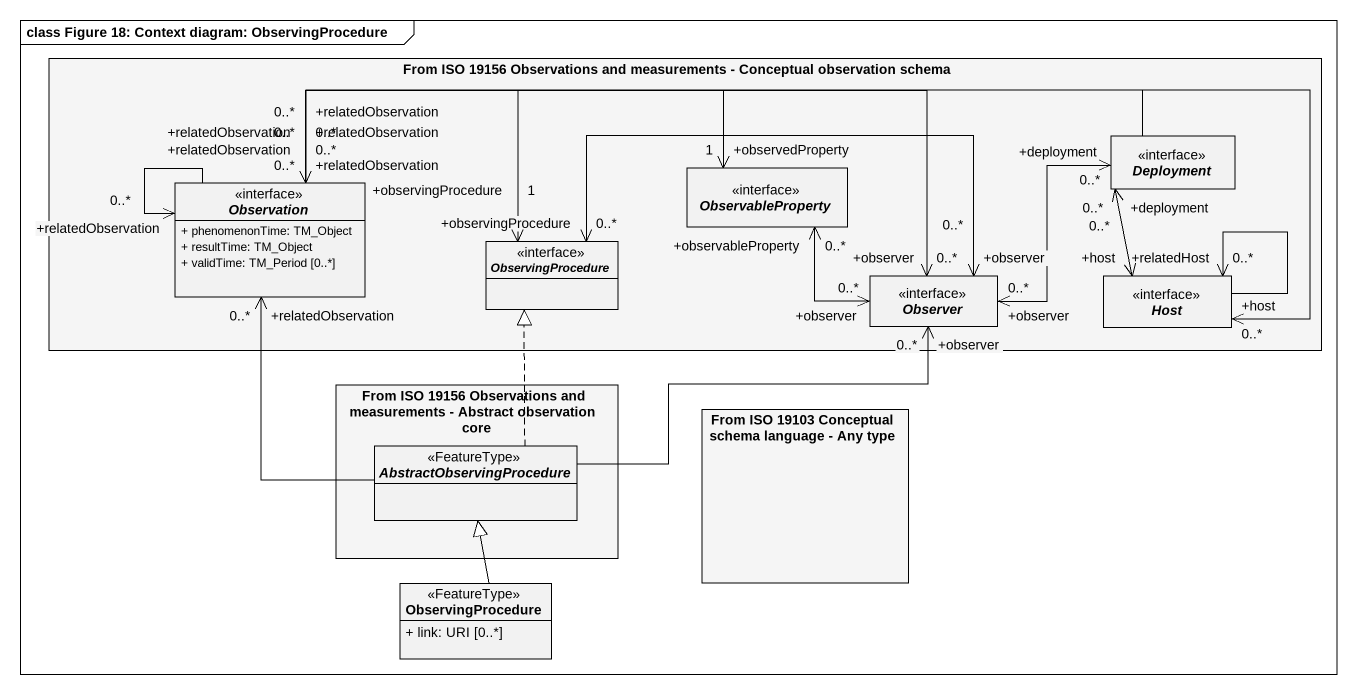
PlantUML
@startuml
mainframe class Figure 18: Context diagram: ObservingProcedure
allowmixing
hide circle
hide empty members
skinparam classAttributeIconSize 0
rectangle "From ISO 19156 Observations and measurements - Conceptual observation schema" as From_ISO_19156_Observations #F5F5F5 {
  interface Deployment
  interface Observation {
    + phenomenonTime: TM_Object
    + resultTime: TM_Object
    + validTime: TM_Period [0..*]
  }
  interface ObservableProperty
  interface ObservingProcedure
  interface Observer
  interface Host
}
rectangle "From ISO 19156 Observations and measurements - Abstract observation core" as From_ISO_19156_Observations_2 #F5F5F5 {
  abstract class AbstractObservingProcedure <<FeatureType>>
}
rectangle "From ISO 19103 Conceptual schema language - Any type" as From_ISO_19103_Conceptual #F5F5F5
class "ObservingProcedure" as ObservingProcedure_2 <<FeatureType>> {
  + link: URI [0..*]
}
Deployment -left-> "+relatedObservation\n0..*" Observation
Observation --> "+relatedObservation\n0..*" Observation
Observation "+relatedObservation\n0..*" <-right-> "+observedProperty\n1" ObservableProperty
Observation "+relatedObservation\n0..*" <-right-> "+observingProcedure\n1" ObservingProcedure
Observation "+relatedObservation\n0..*" <-right-> "+observer\n0..*" Observer
Observer "+observer\n0..*" <-right-> "+deployment\n0..*" Deployment
Observer "+observer\n0..*" <-up-> "+observableProperty\n0..*" ObservableProperty
Observer "+observer\n0..*" <-left-> "+observingProcedure\n0..*" ObservingProcedure
Host "+host\n0..*" <-up-> "+deployment\n0..*" Deployment
Host "+host\n0..*" <-left-> "+relatedObservation\n0..*" Observation
Host --> "+relatedHost\n0..*" Host
AbstractObservingProcedure -up-> "+relatedObservation\n0..*" Observation
AbstractObservingProcedure .up.|> ObservingProcedure
AbstractObservingProcedure -right-> "+observer\n0..*" Observer
ObservingProcedure_2 -up-|> AbstractObservingProcedure
@enduml
